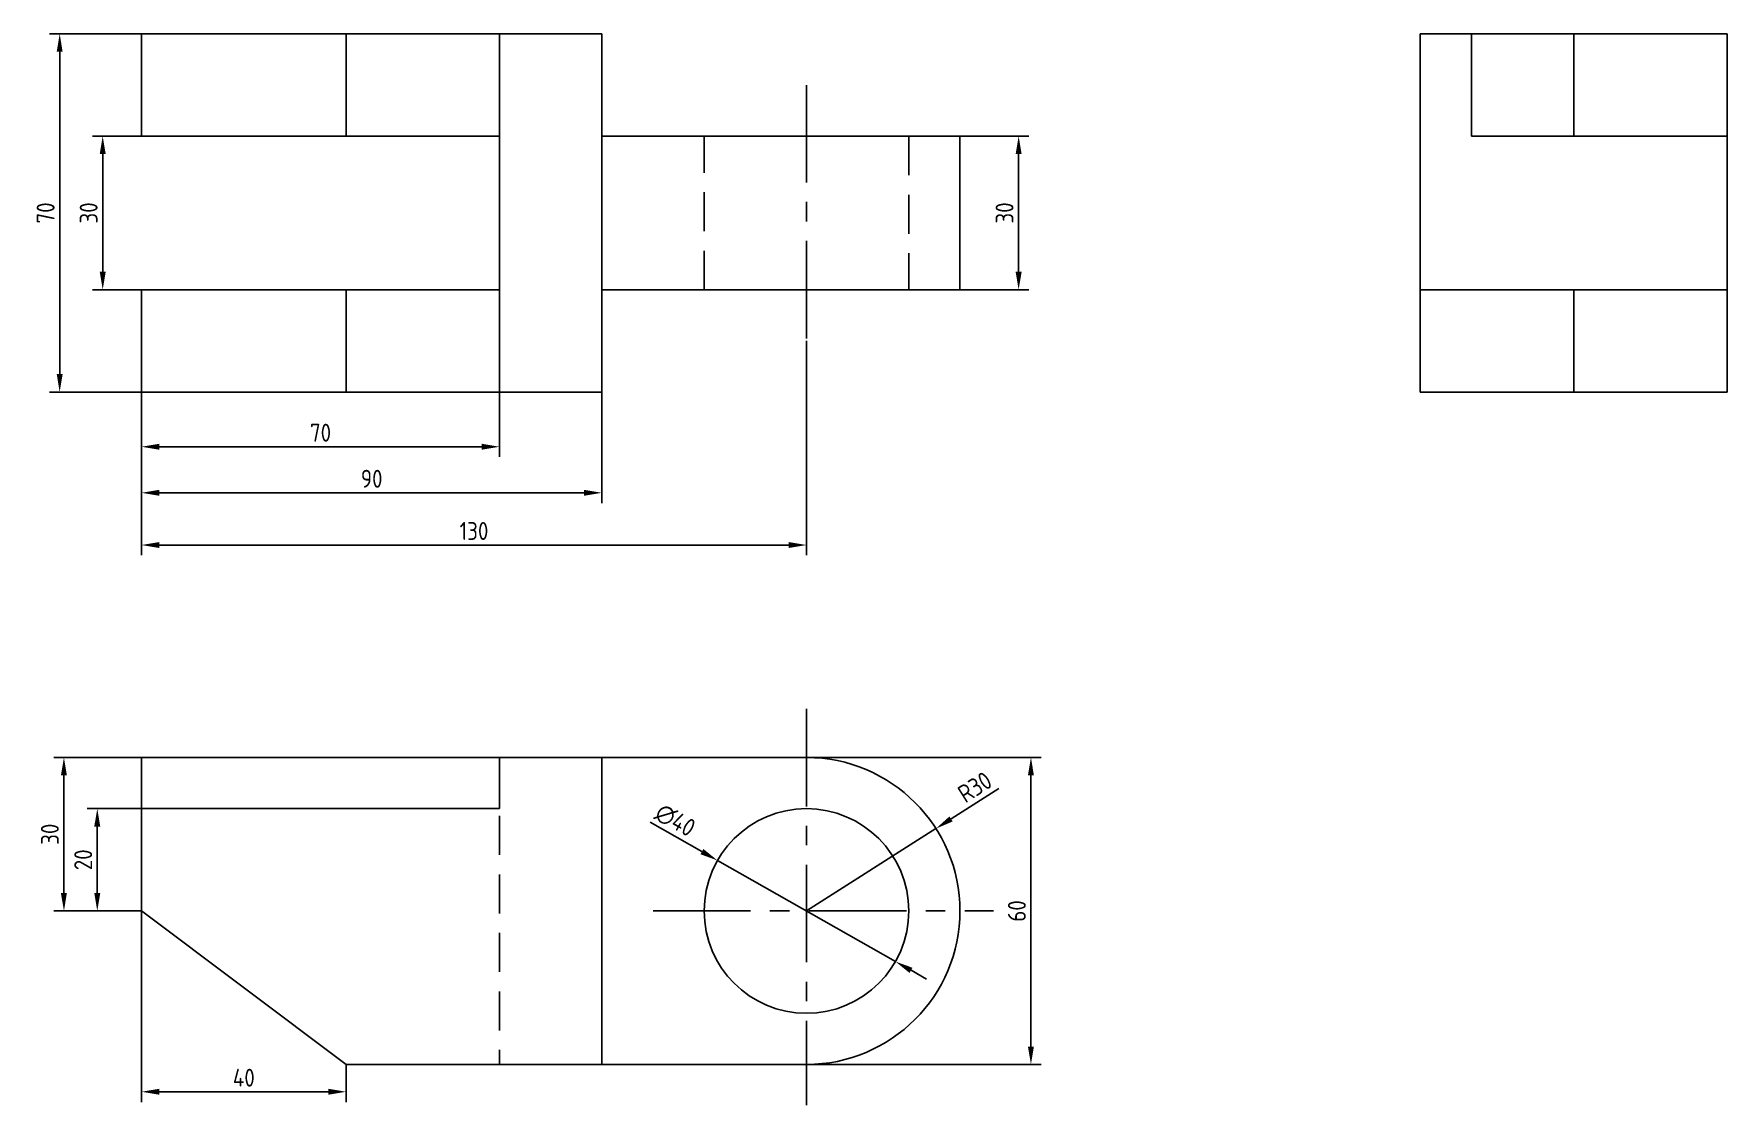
# Model space of a CAD drawing. Header units: millimetres. Extents: x 31 to 362, y 41 to 250.
import ezdxf

# ---------------------------------------------------------------- set-up
doc = ezdxf.new("R2010")
doc.units = ezdxf.units.MM
doc.header["$LTSCALE"] = 0.6
doc.linetypes.add('CENTER', pattern=[50.8, 31.75, -6.35, 6.35, -6.35])
doc.linetypes.add('DASHED', pattern=[19.05, 12.7, -6.35])
for name, color, linetype in [('点画线', 1, 'CENTER'), ('粗实线', 7, 'Continuous'), ('细实线', 5, 'Continuous'), ('虚线', 2, 'DASHED')]:
    doc.layers.add(name, color=color, linetype=linetype)
doc.styles.add('工程字35', font='gbenor.shx', dxfattribs={"height": 3.5, "bigfont": 'gbcbig.shx'})
doc.dimstyles.new('尺寸35', dxfattribs={"dimtxt": 3.5, "dimasz": 3.5, "dimexe": 2, "dimexo": 0, "dimgap": 1, "dimtad": 1, "dimdec": 0, "dimdsep": 46, "dimtxsty": '工程字35', "dimcen": 3.5, "dimaunit": 1, "dimadec": 0, "dimazin": 0, "dimtfac": 1, "dimtdec": 0, "dimtmove": 0, "dimatfit": 3, "dimfxl": 1, "dimarcsym": 0})

# ---------------------------------------------------------------- blocks, each defined once
blk = doc.blocks.new('*D0')
at = {"layer": 'Defpoints', "color": 0}
for p in [(182.45, 108.57), (226.34, 108.57), (182.45, 48.57)]:
    blk.add_point(p, dxfattribs=at)
at = {"layer": '细实线', "color": 0, "lineweight": -2}
for p, q in [((182.45, 108.57), (228.34, 108.57)), ((226.34, 52.07), (226.34, 105.07)), ((182.45, 48.57), (228.34, 48.57))]:
    blk.add_line(p, q, dxfattribs=at)
at = {"layer": '细实线', "color": 0}
for points in [[(225.75, 105.07), (226.92, 105.07), (226.34, 108.57)], [(225.75, 52.07), (226.92, 52.07), (226.34, 48.57)]]:
    blk.add_solid(points, dxfattribs=at)
at = {"layer": '细实线', "color": 0, "insert": (223.59, 78.57), "char_height": 3.5, "attachment_point": 5, "rotation": 90, "style": '工程字35'}
blk.add_mtext('60', dxfattribs=at)
blk = doc.blocks.new('*D1')
at = {"layer": 'Defpoints', "color": 0}
for p in [(52.45, 78.57), (92.45, 48.57), (92.45, 43.23)]:
    blk.add_point(p, dxfattribs=at)
at = {"layer": '细实线', "color": 0, "lineweight": -2}
for p, q in [((52.45, 78.57), (52.45, 41.23)), ((92.45, 48.57), (92.45, 41.23)), ((55.95, 43.23), (88.95, 43.23))]:
    blk.add_line(p, q, dxfattribs=at)
at = {"layer": '细实线', "color": 0}
for points in [[(55.95, 43.82), (55.95, 42.65), (52.45, 43.23)], [(88.95, 43.82), (88.95, 42.65), (92.45, 43.23)]]:
    blk.add_solid(points, dxfattribs=at)
at = {"layer": '细实线', "color": 0, "insert": (72.45, 45.98), "char_height": 3.5, "attachment_point": 5, "style": '工程字35'}
blk.add_mtext('40', dxfattribs=at)
blk = doc.blocks.new('*D2')
at = {"layer": 'Defpoints', "color": 0}
for p in [(52.45, 98.57), (43.8, 78.57), (52.45, 78.57)]:
    blk.add_point(p, dxfattribs=at)
at = {"layer": '细实线', "color": 0, "lineweight": -2}
for p, q in [((52.45, 98.57), (41.8, 98.57)), ((43.8, 95.07), (43.8, 82.07)), ((52.45, 78.57), (41.8, 78.57))]:
    blk.add_line(p, q, dxfattribs=at)
at = {"layer": '细实线', "color": 0}
for points in [[(43.21, 95.07), (44.38, 95.07), (43.8, 98.57)], [(43.21, 82.07), (44.38, 82.07), (43.8, 78.57)]]:
    blk.add_solid(points, dxfattribs=at)
at = {"layer": '细实线', "color": 0, "insert": (41.05, 88.57), "char_height": 3.5, "attachment_point": 5, "rotation": 90, "style": '工程字35'}
blk.add_mtext('20', dxfattribs=at)
blk = doc.blocks.new('*D3')
at = {"layer": 'Defpoints', "color": 0}
for p in [(52.45, 108.57), (37.28, 78.57), (52.45, 78.57)]:
    blk.add_point(p, dxfattribs=at)
at = {"layer": '细实线', "color": 0, "lineweight": -2}
for p, q in [((52.45, 108.57), (35.28, 108.57)), ((37.28, 105.07), (37.28, 82.07)), ((52.45, 78.57), (35.28, 78.57))]:
    blk.add_line(p, q, dxfattribs=at)
at = {"layer": '细实线', "color": 0}
for points in [[(36.69, 105.07), (37.86, 105.07), (37.28, 108.57)], [(36.69, 82.07), (37.86, 82.07), (37.28, 78.57)]]:
    blk.add_solid(points, dxfattribs=at)
at = {"layer": '细实线', "color": 0, "insert": (34.53, 93.57), "char_height": 3.5, "attachment_point": 5, "rotation": 90, "style": '工程字35'}
blk.add_mtext('30', dxfattribs=at)
blk = doc.blocks.new('*D4')
at = {"layer": 'Defpoints', "color": 0}
for p in [(207.76, 94.67), (182.45, 78.57)]:
    blk.add_point(p, dxfattribs=at)
at = {"layer": '细实线', "color": 0, "lineweight": -2}
for p, q in [((220.03, 102.48), (210.71, 96.55)), ((182.45, 78.57), (207.76, 94.67))]:
    blk.add_line(p, q, dxfattribs=at)
at = {"layer": '细实线', "color": 0}
blk.add_solid([(210.4, 97.04), (211.03, 96.06), (207.76, 94.67)], dxfattribs=at)
at = {"layer": '细实线', "color": 0, "insert": (215.37, 102.78), "char_height": 3.5, "attachment_point": 5, "rotation": 32.4676, "style": '工程字35'}
blk.add_mtext('R30', dxfattribs=at)
blk = doc.blocks.new('*D5')
at = {"layer": 'Defpoints', "color": 0}
for p in [(165.06, 88.44), (199.84, 68.69)]:
    blk.add_point(p, dxfattribs=at)
at = {"layer": '细实线', "color": 0, "lineweight": -2}
for p, q in [((151.9, 95.91), (162.01, 90.17)), ((199.84, 68.69), (165.06, 88.44)), ((202.89, 66.97), (205.93, 65.24))]:
    blk.add_line(p, q, dxfattribs=at)
at = {"layer": '细实线', "color": 0}
for points in [[(162.3, 90.68), (161.72, 89.66), (165.06, 88.44)], [(203.17, 67.47), (202.6, 66.46), (199.84, 68.69)]]:
    blk.add_solid(points, dxfattribs=at)
at = {"layer": '细实线', "color": 0, "insert": (156.79, 96.29), "char_height": 3.5, "attachment_point": 5, "rotation": 330.4171, "style": '工程字35'}
blk.add_mtext('∅40', dxfattribs=at)
blk = doc.blocks.new('*D6')
at = {"layer": 'Defpoints', "color": 0}
for p in [(212.45, 230), (223.93, 230), (212.45, 200)]:
    blk.add_point(p, dxfattribs=at)
at = {"layer": '细实线', "color": 0, "lineweight": -2}
for p, q in [((212.45, 230), (225.93, 230)), ((223.93, 203.5), (223.93, 226.5)), ((212.45, 200), (225.93, 200))]:
    blk.add_line(p, q, dxfattribs=at)
at = {"layer": '细实线', "color": 0}
for points in [[(223.35, 226.5), (224.52, 226.5), (223.93, 230)], [(223.35, 203.5), (224.52, 203.5), (223.93, 200)]]:
    blk.add_solid(points, dxfattribs=at)
at = {"layer": '细实线', "color": 0, "insert": (221.18, 215), "char_height": 3.5, "attachment_point": 5, "rotation": 90, "style": '工程字35'}
blk.add_mtext('30', dxfattribs=at)
blk = doc.blocks.new('*D7')
at = {"layer": 'Defpoints', "color": 0}
for p in [(44.86, 230), (52.45, 230), (52.45, 200)]:
    blk.add_point(p, dxfattribs=at)
at = {"layer": '细实线', "color": 0, "lineweight": -2}
for p, q in [((52.45, 230), (42.86, 230)), ((44.86, 203.5), (44.86, 226.5)), ((52.45, 200), (42.86, 200))]:
    blk.add_line(p, q, dxfattribs=at)
at = {"layer": '细实线', "color": 0}
for points in [[(44.28, 226.5), (45.45, 226.5), (44.86, 230)], [(44.28, 203.5), (45.45, 203.5), (44.86, 200)]]:
    blk.add_solid(points, dxfattribs=at)
at = {"layer": '细实线', "color": 0, "insert": (42.11, 215), "char_height": 3.5, "attachment_point": 5, "rotation": 90, "style": '工程字35'}
blk.add_mtext('30', dxfattribs=at)
blk = doc.blocks.new('*D8')
at = {"layer": 'Defpoints', "color": 0}
for p in [(52.45, 250), (36.45, 180), (52.45, 180)]:
    blk.add_point(p, dxfattribs=at)
at = {"layer": '细实线', "color": 0, "lineweight": -2}
for p, q in [((52.45, 250), (34.45, 250)), ((36.45, 246.5), (36.45, 183.5)), ((52.45, 180), (34.45, 180))]:
    blk.add_line(p, q, dxfattribs=at)
at = {"layer": '细实线', "color": 0}
for points in [[(35.87, 246.5), (37.03, 246.5), (36.45, 250)], [(35.87, 183.5), (37.03, 183.5), (36.45, 180)]]:
    blk.add_solid(points, dxfattribs=at)
at = {"layer": '细实线', "color": 0, "insert": (33.7, 215), "char_height": 3.5, "attachment_point": 5, "rotation": 90, "style": '工程字35'}
blk.add_mtext('70', dxfattribs=at)
blk = doc.blocks.new('*D9')
at = {"layer": 'Defpoints', "color": 0}
for p in [(122.45, 200), (52.45, 180), (122.45, 169.3)]:
    blk.add_point(p, dxfattribs=at)
at = {"layer": '细实线', "color": 0, "lineweight": -2}
for p, q in [((122.45, 200), (122.45, 167.3)), ((52.45, 180), (52.45, 167.3)), ((55.95, 169.3), (118.95, 169.3))]:
    blk.add_line(p, q, dxfattribs=at)
at = {"layer": '细实线', "color": 0}
for points in [[(55.95, 169.89), (55.95, 168.72), (52.45, 169.3)], [(118.95, 169.89), (118.95, 168.72), (122.45, 169.3)]]:
    blk.add_solid(points, dxfattribs=at)
at = {"layer": '细实线', "color": 0, "insert": (87.45, 172.05), "char_height": 3.5, "attachment_point": 5, "style": '工程字35'}
blk.add_mtext('70', dxfattribs=at)
blk = doc.blocks.new('*D10')
at = {"layer": 'Defpoints', "color": 0}
for p in [(52.45, 190), (142.45, 180), (142.45, 160.3)]:
    blk.add_point(p, dxfattribs=at)
at = {"layer": '细实线', "color": 0, "lineweight": -2}
for p, q in [((52.45, 190), (52.45, 158.3)), ((142.45, 180), (142.45, 158.3)), ((55.95, 160.3), (138.95, 160.3))]:
    blk.add_line(p, q, dxfattribs=at)
at = {"layer": '细实线', "color": 0}
for points in [[(55.95, 160.88), (55.95, 159.72), (52.45, 160.3)], [(138.95, 160.88), (138.95, 159.72), (142.45, 160.3)]]:
    blk.add_solid(points, dxfattribs=at)
at = {"layer": '细实线', "color": 0, "insert": (97.45, 163.05), "char_height": 3.5, "attachment_point": 5, "style": '工程字35'}
blk.add_mtext('90', dxfattribs=at)
blk = doc.blocks.new('*D11')
at = {"layer": 'Defpoints', "color": 0}
for p in [(182.45, 190), (52.45, 180), (182.45, 150.09)]:
    blk.add_point(p, dxfattribs=at)
at = {"layer": '细实线', "color": 0, "lineweight": -2}
for p, q in [((182.45, 190), (182.45, 148.09)), ((52.45, 180), (52.45, 148.09)), ((55.95, 150.09), (178.95, 150.09))]:
    blk.add_line(p, q, dxfattribs=at)
at = {"layer": '细实线', "color": 0}
for points in [[(55.95, 150.68), (55.95, 149.51), (52.45, 150.09)], [(178.95, 150.68), (178.95, 149.51), (182.45, 150.09)]]:
    blk.add_solid(points, dxfattribs=at)
at = {"layer": '细实线', "color": 0, "insert": (117.45, 152.84), "char_height": 3.5, "attachment_point": 5, "style": '工程字35'}
blk.add_mtext('130', dxfattribs=at)

msp = doc.modelspace()

# ---------------------------------------------------------------- linework, layer by layer
at = {"layer": '点画线'}
for p, q in [((182.45, 240), (182.45, 190)), ((182.45, 118.07), (182.45, 40.62)), ((152.45, 78.57), (219.01, 78.57))]:
    msp.add_line(p, q, dxfattribs=at)
at = {"layer": '粗实线'}
for p, q in [((52.45, 230), (52.45, 250)), ((52.45, 250), (142.45, 250)), ((92.45, 230), (92.45, 250)), ((122.45, 230), (122.45, 250)), ((142.45, 250), (142.45, 180)), ((302.45, 250), (302.45, 180)), ((362.45, 250), (302.45, 250)), ((312.45, 230), (312.45, 250)), ((332.45, 250), (332.45, 230)), ((362.45, 180), (362.45, 250)), ((122.45, 230), (52.45, 230)), ((122.45, 200), (122.45, 230)), ((142.45, 230), (212.45, 230)), ((212.45, 230), (212.45, 200)), ((332.45, 230), (312.45, 230)), ((332.45, 230), (362.45, 230)), ((52.45, 180), (52.45, 200)), ((52.45, 200), (122.45, 200)), ((92.45, 180), (92.45, 200)), ((212.45, 200), (142.45, 200)), ((302.45, 200), (362.45, 200)), ((332.45, 200), (332.45, 180)), ((142.45, 180), (52.45, 180)), ((302.45, 180), (362.45, 180)), ((52.45, 108.57), (52.45, 78.57)), ((52.45, 108.57), (142.45, 108.57)), ((122.45, 98.57), (122.45, 108.57)), ((132.45, 108.57), (182.45, 108.57)), ((142.45, 108.57), (142.45, 48.57)), ((52.45, 98.57), (122.45, 98.57)), ((92.45, 48.57), (52.45, 78.57)), ((142.45, 48.57), (92.45, 48.57)), ((142.45, 48.57), (182.45, 48.57))]:
    msp.add_line(p, q, dxfattribs=at)
msp.add_circle((182.45, 78.57), 20, dxfattribs=at)
msp.add_arc((182.45, 78.57), 30, 270, 90, dxfattribs=at)
at = {"layer": '虚线'}
for p, q in [((162.45, 200), (162.45, 230)), ((202.45, 230), (202.45, 200)), ((122.45, 108.57), (122.45, 48.57))]:
    msp.add_line(p, q, dxfattribs=at)

# ---------------------------------------------------------------- dimensions: what is measured, and where the dimension line sits
at = {"layer": '细实线'}
for base, p1, p2, picture, middle in [((36.45, 180), (52.45, 250), (52.45, 180), '*D8', (33.7, 215)), ((44.86, 230), (52.45, 200), (52.45, 230), '*D7', (42.11, 215)), ((223.93, 230), (212.45, 200), (212.45, 230), '*D6', (221.18, 215)), ((37.28, 78.57), (52.45, 108.57), (52.45, 78.57), '*D3', (34.53, 93.57)), ((226.34, 108.57), (182.45, 48.57), (182.45, 108.57), '*D0', (223.59, 78.57)), ((43.8, 78.57), (52.45, 98.57), (52.45, 78.57), '*D2', (41.05, 88.57))]:
    dim = msp.add_linear_dim(base=base, p1=p1, p2=p2, angle=90, dimstyle='尺寸35', dxfattribs=at)
    dim.commit()
    dim.dimension.update_dxf_attribs({"geometry": picture, "text_midpoint": middle})
for base, p1, p2, picture, middle in [((122.45, 169.3), (52.45, 180), (122.45, 200), '*D9', (87.45, 172.05)), ((142.45, 160.3), (52.45, 190), (142.45, 180), '*D10', (97.45, 163.05)), ((182.45, 150.09), (52.45, 180), (182.45, 190), '*D11', (117.45, 152.84)), ((92.45, 43.23), (52.45, 78.57), (92.45, 48.57), '*D1', (72.45, 45.98))]:
    dim = msp.add_linear_dim(base=base, p1=p1, p2=p2, dimstyle='尺寸35', dxfattribs=at)
    dim.commit()
    dim.dimension.update_dxf_attribs({"geometry": picture, "text_midpoint": middle})
dim = msp.add_radius_dim(center=(182.45, 78.57), mpoint=(207.76, 94.67), dimstyle='尺寸35', dxfattribs=at)
dim.commit()
dim.dimension.update_dxf_attribs({"geometry": '*D4', "text_midpoint": (215.37, 102.78)})
dim = msp.add_diameter_dim_2p(p1=(199.84, 68.69), p2=(165.06, 88.44), dimstyle='尺寸35', dxfattribs=at)
dim.commit()
dim.dimension.update_dxf_attribs({"geometry": '*D5', "text_midpoint": (156.79, 96.29)})

doc.saveas('drawing.dxf')
